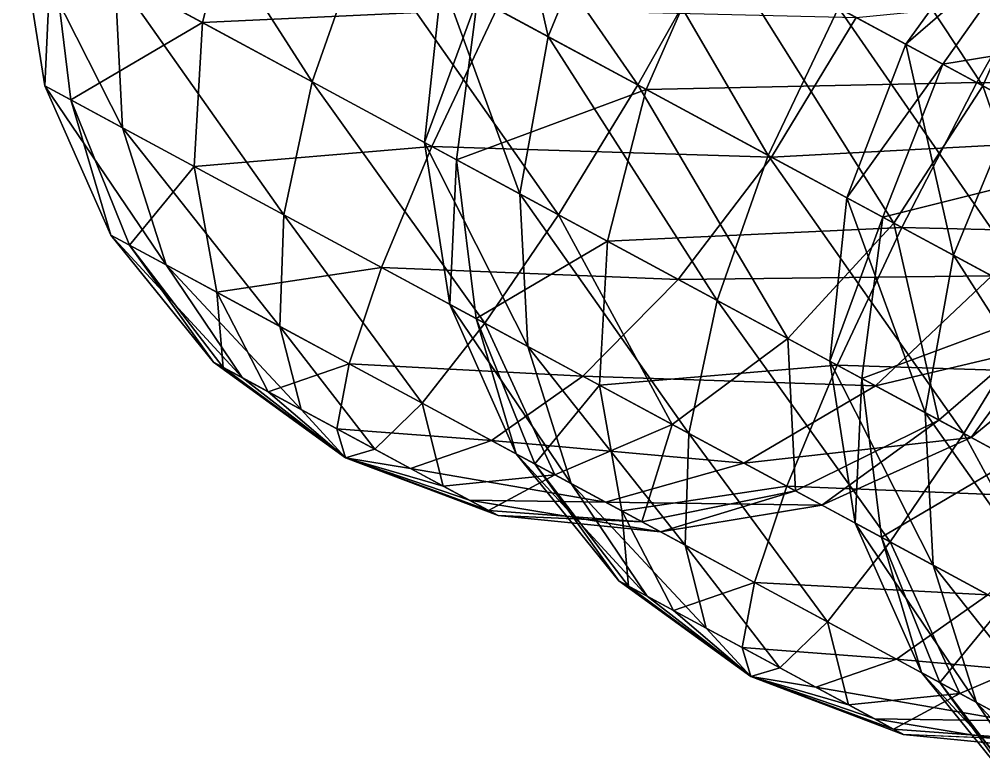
# Model space of a CAD drawing. Header units: metres. Extents: x -386 to 289, y -317 to 299.
# Drawn here: x -199.79 to -153.85, y -52.06 to -16.94 of the extents above; entities that cross this region are included whole.
import ezdxf

# ---------------------------------------------------------------- set-up
doc = ezdxf.new("R2010")
doc.units = ezdxf.units.M

msp = doc.modelspace()

# ---------------------------------------------------------------- linework, layer by layer
for points in [[(-180.07199, -5.98964, -277.2202), (-183.41586, -13.008128, -278.16513), (-170.32562, -20.071247, -276.2267), (-170.32552, -20.071148, -276.22662)], [(-180.07199, -5.98964, -277.2202), (-170.32562, -20.071247, -276.2267), (-166.51996, -13.30192, -275.2134), (-166.51985, -13.30182, -275.21332)], [(-162.9515, -6.4046187, -276.2267), (-166.51996, -13.30192, -275.2134), (-153.9005, -20.111015, -281.17493), (-153.90039, -20.110916, -281.17484)], [(-162.9515, -6.4046187, -276.2267), (-153.9005, -20.111015, -281.17493), (-150.76204, -12.981701, -281.9851), (-150.76193, -12.981601, -281.98502)], [(-193.8994, -7.3515215, -287.28098), (-195.24478, -14.84708, -289.10855), (-185.8455, -19.918655, -280.93552), (-185.8454, -19.918556, -280.93542)], [(-193.8994, -7.3515215, -287.28098), (-185.8455, -19.918655, -280.93552), (-183.41586, -13.008128, -278.16513), (-183.41576, -13.008028, -278.16504)], [(-176.8714, -7.716591, -469.2795), (-179.66669, -15.03108, -469.41425), (-174.59894, -17.765488, -455.5636), (-174.59883, -17.765388, -455.5635)], [(-176.8714, -7.716591, -469.2795), (-174.59894, -17.765488, -455.5636), (-171.62488, -10.547458, -454.94025), (-171.62477, -10.547358, -454.94016)], [(-189.2387, -9.866301, -327.9181), (-191.0661, -17.10177, -325.54282), (-198.25888, -13.220752, -314.86258), (-198.25877, -13.220652, -314.8625)], [(-177.04922, -16.443384, -333.67648), (-191.0661, -17.10177, -325.54282), (-189.2387, -9.866301, -327.9181), (-189.23859, -9.8662, -327.918)], [(-156.7413, -9.755466, -446.44775), (-160.77153, -16.403606, -445.50284), (-147.2195, -23.715887, -443.49603), (-147.21939, -23.715788, -443.49594)], [(-156.7413, -9.755466, -446.44775), (-147.2195, -23.715887, -443.49603), (-143.65105, -16.818586, -444.50934), (-143.65094, -16.818487, -444.50925)], [(-171.62488, -10.547458, -454.94025), (-174.59894, -17.765488, -455.5636), (-164.11542, -23.422096, -446.44775), (-164.11531, -23.421997, -446.44766)], [(-171.62488, -10.547458, -454.94025), (-164.11542, -23.422096, -446.44775), (-160.77153, -16.403606, -445.50284), (-160.77142, -16.403507, -445.50275)], [(-151.28616, -12.6988945, -652.5711), (-157.57094, -18.130558, -637.56213), (-152.99211, -11.7784195, -637.6969), (-152.992, -11.778319, -637.6968)], [(-152.99211, -11.7784195, -637.6969), (-157.57094, -18.130558, -637.56213), (-152.32442, -20.961426, -623.22284), (-152.32431, -20.961327, -623.2227)], [(-198.25888, -13.220752, -314.86258), (-198.57964, -20.10764, -302.15518), (-199.78839, -12.395477, -301.5267), (-199.78828, -12.395377, -301.5266)], [(-199.78839, -12.395477, -301.5267), (-198.57964, -20.10764, -302.15518), (-194.86978, -22.109365, -292.0158), (-194.86967, -22.109266, -292.01572)], [(-199.78839, -12.395477, -301.5267), (-194.86978, -22.109365, -292.0158), (-195.24478, -14.84708, -289.10855), (-195.24467, -14.84698, -289.10846)], [(-151.28616, -12.6988945, -652.5711), (-155.80482, -19.083502, -652.96106), (-157.57094, -18.130558, -637.56213), (-157.57083, -18.130459, -637.562)], [(-143.26366, -17.027607, -664.48334), (-155.80482, -19.083502, -652.96106), (-151.28616, -12.6988945, -652.5711), (-151.28606, -12.698794, -652.571)], [(-198.25888, -13.220752, -314.86258), (-197.3308, -20.781475, -313.04388), (-198.57964, -20.10764, -302.15518), (-198.57953, -20.10754, -302.1551)], [(-191.0661, -17.10177, -325.54282), (-197.3308, -20.781475, -313.04388), (-198.25888, -13.220752, -314.86258), (-198.25877, -13.220652, -314.8625)], [(-183.41586, -13.008128, -278.16513), (-185.8455, -19.918655, -280.93552), (-174.1091, -26.251274, -279.19757), (-174.109, -26.251175, -279.19748)], [(-183.41586, -13.008128, -278.16513), (-174.1091, -26.251274, -279.19757), (-170.32562, -20.071247, -276.2267), (-170.32552, -20.071148, -276.22662)], [(-166.79977, -13.1509495, -497.0109), (-169.93823, -20.280268, -496.2007), (-177.96075, -15.951555, -484.28848), (-177.96065, -15.951455, -484.2884)], [(-166.51996, -13.30192, -275.2134), (-170.32562, -20.071247, -276.2267), (-158.13615, -26.648327, -281.9851), (-158.13605, -26.648228, -281.98502)], [(-154.1803, -19.960047, -502.9724), (-169.93823, -20.280268, -496.2007), (-166.79977, -13.1509495, -497.0109), (-166.79967, -13.150849, -497.0108)], [(-150.37465, -13.190722, -501.9591), (-154.1803, -19.960047, -502.9724), (-166.79977, -13.1509495, -497.0109), (-166.79967, -13.150849, -497.0108)], [(-166.79977, -13.1509495, -497.0109), (-166.79977, -13.1509495, -497.0109), (-154.1803, -19.960047, -502.9724), (-154.18019, -19.959948, -502.97232)], [(-166.51996, -13.30192, -275.2134), (-158.13615, -26.648327, -281.9851), (-153.9005, -20.111015, -281.17493), (-153.90039, -20.110916, -281.17484)], [(-137.2844, -20.253841, -500.0207), (-154.1803, -19.960047, -502.9724), (-150.37465, -13.190722, -501.9591), (-150.37454, -13.190622, -501.959)], [(-150.76204, -12.981701, -281.9851), (-153.9005, -20.111015, -281.17493), (-145.59499, -24.59243, -293.5074), (-145.59488, -24.59233, -293.5073)], [(-195.24478, -14.84708, -289.10855), (-194.86978, -22.109365, -292.0158), (-187.19531, -26.250288, -285.34253), (-187.1952, -26.250189, -285.34244)], [(-195.24478, -14.84708, -289.10855), (-187.19531, -26.250288, -285.34253), (-185.8455, -19.918655, -280.93552), (-185.8454, -19.918556, -280.93542)], [(-177.96075, -15.951555, -484.28848), (-180.48793, -22.809444, -469.80933), (-179.66669, -15.03108, -469.41425), (-179.66658, -15.03098, -469.41415)], [(-179.66669, -15.03108, -469.41425), (-180.48793, -22.809444, -469.80933), (-175.9443, -25.261047, -457.39117), (-175.9442, -25.260948, -457.39108)], [(-179.66669, -15.03108, -469.41425), (-175.9443, -25.261047, -457.39117), (-174.59894, -17.765488, -455.5636), (-174.59883, -17.765388, -455.5635)], [(-146.10133, -15.496479, -322.62222), (-149.0754, -22.714508, -323.24557), (-159.92873, -16.858358, -332.68298), (-159.92862, -16.85826, -332.6829)], [(-177.96075, -15.951555, -484.28848), (-178.95844, -23.63472, -483.1452), (-180.48793, -22.809444, -469.80933), (-180.48782, -22.809345, -469.80923)], [(-169.93823, -20.280268, -496.2007), (-178.95844, -23.63472, -483.1452), (-177.96075, -15.951555, -484.28848), (-177.96065, -15.951455, -484.2884)], [(-177.04922, -16.443384, -333.67648), (-180.13733, -22.998621, -330.70563), (-191.0661, -17.10177, -325.54282), (-191.066, -17.101671, -325.54272)], [(-163.95897, -23.506502, -331.73807), (-180.13733, -22.998621, -330.70563), (-177.04922, -16.443384, -333.67648), (-177.04912, -16.443285, -333.6764)], [(-159.92873, -16.858358, -332.68298), (-163.95897, -23.506502, -331.73807), (-177.04922, -16.443384, -333.67648), (-177.04912, -16.443285, -333.6764)], [(-160.77153, -16.403606, -445.50284), (-164.11542, -23.422096, -446.44775), (-151.02516, -30.485214, -444.50934), (-151.02505, -30.485115, -444.50925)], [(-160.77153, -16.403606, -445.50284), (-151.02516, -30.485214, -444.50934), (-147.2195, -23.715887, -443.49603), (-147.21939, -23.715788, -443.49594)], [(-149.0754, -22.714508, -323.24557), (-163.95897, -23.506502, -331.73807), (-159.92873, -16.858358, -332.68298), (-159.92862, -16.85826, -332.6829)], [(-191.0661, -17.10177, -325.54282), (-191.45792, -23.950314, -321.76425), (-197.3308, -20.781475, -313.04388), (-197.33069, -20.781376, -313.0438)], [(-180.13733, -22.998621, -330.70563), (-191.45792, -23.950314, -321.76425), (-191.0661, -17.10177, -325.54282), (-191.066, -17.101671, -325.54272)], [(-191.0661, -17.10177, -325.54282), (-191.0661, -17.10177, -325.54282), (-180.13733, -22.998621, -330.70563), (-180.13722, -22.998522, -330.70554)], [(-143.26366, -17.027607, -664.48334), (-147.4993, -23.564917, -665.2935), (-155.80482, -19.083502, -652.96106), (-155.80472, -19.083403, -652.96094)], [(-174.59894, -17.765488, -455.5636), (-175.9443, -25.261047, -457.39117), (-166.54504, -30.332623, -449.21814), (-166.54494, -30.332523, -449.21805)], [(-174.59894, -17.765488, -455.5636), (-166.54504, -30.332623, -449.21814), (-164.11542, -23.422096, -446.44775), (-164.11531, -23.421997, -446.44766)], [(-155.80482, -19.083502, -652.96106), (-160.36623, -25.445047, -637.6969), (-157.57094, -18.130558, -637.56213), (-157.57083, -18.130459, -637.562)], [(-157.57094, -18.130558, -637.56213), (-160.36623, -25.445047, -637.6969), (-155.29848, -28.179455, -623.8462), (-155.29837, -28.179356, -623.84607)], [(-157.57094, -18.130558, -637.56213), (-155.29848, -28.179455, -623.8462), (-152.32442, -20.961426, -623.22284), (-152.32431, -20.961327, -623.2227)], [(-155.80482, -19.083502, -652.96106), (-158.66028, -26.365522, -652.5711), (-160.36623, -25.445047, -637.6969), (-160.36612, -25.444948, -637.6968)], [(-147.4993, -23.564917, -665.2935), (-158.66028, -26.365522, -652.5711), (-155.80482, -19.083502, -652.96106), (-155.80472, -19.083403, -652.96094)], [(-197.3308, -20.781475, -313.04388), (-195.42325, -27.228025, -302.97424), (-198.57964, -20.10764, -302.15518), (-198.57953, -20.10754, -302.1551)], [(-198.57964, -20.10764, -302.15518), (-195.42325, -27.228025, -302.97424), (-192.79999, -28.64346, -295.8046), (-192.79988, -28.64336, -295.8045)], [(-198.57964, -20.10764, -302.15518), (-192.79999, -28.64346, -295.8046), (-194.86978, -22.109365, -292.0158), (-194.86967, -22.109266, -292.01572)], [(-185.8455, -19.918655, -280.93552), (-187.19531, -26.250288, -285.34253), (-177.61258, -31.42085, -283.92352), (-177.61247, -31.420752, -283.92343)], [(-185.8455, -19.918655, -280.93552), (-177.61258, -31.42085, -283.92352), (-174.1091, -26.251274, -279.19757), (-174.109, -26.251175, -279.19748)], [(-170.32562, -20.071247, -276.2267), (-174.1091, -26.251274, -279.19757), (-163.18033, -32.148125, -284.3604), (-163.18022, -32.148026, -284.36032)], [(-170.32562, -20.071247, -276.2267), (-163.18033, -32.148125, -284.3604), (-158.13615, -26.648327, -281.9851), (-158.13605, -26.648228, -281.98502)], [(-154.1803, -19.960047, -502.9724), (-157.74876, -26.857351, -501.9591), (-169.93823, -20.280268, -496.2007), (-169.93813, -20.280169, -496.20062)], [(-153.9005, -20.111015, -281.17493), (-158.13615, -26.648327, -281.9851), (-150.11365, -30.97704, -293.89734), (-150.11354, -30.97694, -293.89725)], [(-140.62827, -27.272326, -500.9656), (-157.74876, -26.857351, -501.9591), (-154.1803, -19.960047, -502.9724), (-154.18019, -19.959948, -502.97232)], [(-137.2844, -20.253841, -500.0207), (-140.62827, -27.272326, -500.9656), (-154.1803, -19.960047, -502.9724), (-154.18019, -19.959948, -502.97232)], [(-153.9005, -20.111015, -281.17493), (-150.11365, -30.97704, -293.89734), (-145.59499, -24.59243, -293.5074), (-145.59488, -24.59233, -293.5073)], [(-169.93823, -20.280268, -496.2007), (-171.76564, -27.515738, -493.82544), (-178.95844, -23.63472, -483.1452), (-178.95833, -23.63462, -483.1451)], [(-157.74876, -26.857351, -501.9591), (-171.76564, -27.515738, -493.82544), (-169.93823, -20.280268, -496.2007), (-169.93813, -20.280169, -496.20062)], [(-169.93823, -20.280268, -496.2007), (-169.93823, -20.280268, -496.2007), (-157.74876, -26.857351, -501.9591), (-157.74866, -26.857252, -501.959)], [(-191.45792, -23.950314, -321.76425), (-194.54019, -27.704498, -310.6737), (-197.3308, -20.781475, -313.04388), (-197.33069, -20.781376, -313.0438)], [(-197.3308, -20.781475, -313.04388), (-194.54019, -27.704498, -310.6737), (-195.42325, -27.228025, -302.97424), (-195.42314, -27.227926, -302.97415)], [(-152.32442, -20.961426, -623.22284), (-155.29848, -28.179455, -623.8462), (-144.81494, -33.836063, -614.7304), (-144.81483, -33.835964, -614.7303)], [(-194.86978, -22.109365, -292.0158), (-192.79999, -28.64346, -295.8046), (-187.37332, -31.571535, -291.0859), (-187.37321, -31.571436, -291.08582)], [(-194.86978, -22.109365, -292.0158), (-187.37332, -31.571535, -291.0859), (-187.19531, -26.250288, -285.34253), (-187.1952, -26.250189, -285.34244)], [(-178.95844, -23.63472, -483.1452), (-179.27917, -30.521606, -470.4378), (-180.48793, -22.809444, -469.80933), (-180.48782, -22.809345, -469.80923)], [(-180.48793, -22.809444, -469.80933), (-179.27917, -30.521606, -470.4378), (-175.56932, -32.52333, -460.29843), (-175.56921, -32.52323, -460.29834)], [(-180.48793, -22.809444, -469.80933), (-175.56932, -32.52333, -460.29843), (-175.9443, -25.261047, -457.39117), (-175.9442, -25.260948, -457.39108)], [(-149.0754, -22.714508, -323.24557), (-153.47545, -29.163107, -322.62222), (-163.95897, -23.506502, -331.73807), (-163.95886, -23.506403, -331.73798)], [(-180.13733, -22.998621, -330.70563), (-182.5346, -28.76507, -325.97968), (-191.45792, -23.950314, -321.76425), (-191.45781, -23.950214, -321.76416)], [(-168.40092, -29.331242, -328.96768), (-182.5346, -28.76507, -325.97968), (-180.13733, -22.998621, -330.70563), (-180.13722, -22.998522, -330.70554)], [(-163.95897, -23.506502, -331.73807), (-168.40092, -29.331242, -328.96768), (-180.13733, -22.998621, -330.70563), (-180.13722, -22.998522, -330.70554)], [(-164.11542, -23.422096, -446.44775), (-166.54504, -30.332623, -449.21814), (-154.80864, -36.66524, -447.4802), (-154.80853, -36.665142, -447.4801)], [(-164.11542, -23.422096, -446.44775), (-154.80864, -36.66524, -447.4802), (-151.02516, -30.485214, -444.50934), (-151.02505, -30.485115, -444.50925)], [(-178.95844, -23.63472, -483.1452), (-178.03033, -31.195442, -481.3265), (-179.27917, -30.521606, -470.4378), (-179.27907, -30.521507, -470.4377)], [(-171.76564, -27.515738, -493.82544), (-178.03033, -31.195442, -481.3265), (-178.95844, -23.63472, -483.1452), (-178.95833, -23.63462, -483.1451)], [(-153.47545, -29.163107, -322.62222), (-168.40092, -29.331242, -328.96768), (-163.95897, -23.506502, -331.73807), (-163.95886, -23.506403, -331.73798)], [(-147.4993, -23.564917, -665.2935), (-150.63777, -30.694235, -664.48334), (-158.66028, -26.365522, -652.5711), (-158.66017, -26.365423, -652.571)], [(-191.45792, -23.950314, -321.76425), (-190.38744, -29.945206, -316.83994), (-194.54019, -27.704498, -310.6737), (-194.54008, -27.7044, -310.6736)], [(-182.5346, -28.76507, -325.97968), (-190.38744, -29.945206, -316.83994), (-191.45792, -23.950314, -321.76425), (-191.45781, -23.950214, -321.76416)], [(-191.45792, -23.950314, -321.76425), (-191.45792, -23.950314, -321.76425), (-182.5346, -28.76507, -325.97968), (-182.5345, -28.76497, -325.97958)], [(-175.9443, -25.261047, -457.39117), (-175.56932, -32.52333, -460.29843), (-167.89485, -36.664253, -453.62518), (-167.89474, -36.664154, -453.6251)], [(-175.9443, -25.261047, -457.39117), (-167.89485, -36.664253, -453.62518), (-166.54504, -30.332623, -449.21814), (-166.54494, -30.332523, -449.21805)], [(-158.66028, -26.365522, -652.5711), (-161.18747, -33.22341, -638.092), (-160.36623, -25.445047, -637.6969), (-160.36612, -25.444948, -637.6968)], [(-160.36623, -25.445047, -637.6969), (-161.18747, -33.22341, -638.092), (-156.64386, -35.675014, -625.67377), (-156.64375, -35.674915, -625.67365)], [(-160.36623, -25.445047, -637.6969), (-156.64386, -35.675014, -625.67377), (-155.29848, -28.179455, -623.8462), (-155.29837, -28.179356, -623.84607)], [(-187.19531, -26.250288, -285.34253), (-187.37332, -31.571535, -291.0859), (-180.5973, -35.227676, -290.0825), (-180.5972, -35.227577, -290.0824)], [(-187.19531, -26.250288, -285.34253), (-180.5973, -35.227676, -290.0825), (-177.61258, -31.42085, -283.92352), (-177.61247, -31.420752, -283.92343)], [(-174.1091, -26.251274, -279.19757), (-177.61258, -31.42085, -283.92352), (-168.68927, -36.235607, -288.13895), (-168.68916, -36.235508, -288.13885)], [(-174.1091, -26.251274, -279.19757), (-168.68927, -36.235607, -288.13895), (-163.18033, -32.148125, -284.3604), (-163.18022, -32.148026, -284.36032)], [(-158.66028, -26.365522, -652.5711), (-159.65796, -34.048687, -651.42786), (-161.18747, -33.22341, -638.092), (-161.18736, -33.223312, -638.09186)], [(-150.63777, -30.694235, -664.48334), (-159.65796, -34.048687, -651.42786), (-158.66028, -26.365522, -652.5711), (-158.66017, -26.365423, -652.571)], [(-157.74876, -26.857351, -501.9591), (-160.83687, -33.41259, -498.98825), (-171.76564, -27.515738, -493.82544), (-171.76553, -27.515638, -493.82535)], [(-158.13615, -26.648327, -281.9851), (-163.18033, -32.148125, -284.3604), (-155.98753, -36.029144, -295.04062), (-155.98743, -36.029045, -295.04053)], [(-144.65851, -33.92047, -500.0207), (-160.83687, -33.41259, -498.98825), (-157.74876, -26.857351, -501.9591), (-157.74866, -26.857252, -501.959)], [(-158.13615, -26.648327, -281.9851), (-155.98753, -36.029144, -295.04062), (-150.11365, -30.97704, -293.89734), (-150.11354, -30.97694, -293.89725)], [(-140.62827, -27.272326, -500.9656), (-144.65851, -33.92047, -500.0207), (-157.74876, -26.857351, -501.9591), (-157.74866, -26.857252, -501.959)], [(-194.54019, -27.704498, -310.6737), (-190.53433, -33.271393, -303.92804), (-195.42325, -27.228025, -302.97424), (-195.42314, -27.227926, -302.97415)], [(-195.42325, -27.228025, -302.97424), (-190.53433, -33.271393, -303.92804), (-189.17644, -34.004074, -300.21677), (-189.17633, -34.003975, -300.21667)], [(-195.42325, -27.228025, -302.97424), (-189.17644, -34.004074, -300.21677), (-192.79999, -28.64346, -295.8046), (-192.79988, -28.64336, -295.8045)], [(-171.76564, -27.515738, -493.82544), (-172.15746, -34.36428, -490.04688), (-178.03033, -31.195442, -481.3265), (-178.03023, -31.195343, -481.32642)], [(-160.83687, -33.41259, -498.98825), (-172.15746, -34.36428, -490.04688), (-171.76564, -27.515738, -493.82544), (-171.76553, -27.515638, -493.82535)], [(-171.76564, -27.515738, -493.82544), (-171.76564, -27.515738, -493.82544), (-160.83687, -33.41259, -498.98825), (-160.83676, -33.41249, -498.98816)], [(-190.38744, -29.945206, -316.83994), (-190.07722, -33.518032, -307.91357), (-194.54019, -27.704498, -310.6737), (-194.54008, -27.7044, -310.6736)], [(-194.54019, -27.704498, -310.6737), (-190.07722, -33.518032, -307.91357), (-190.53433, -33.271393, -303.92804), (-190.53423, -33.271294, -303.92795)], [(-155.29848, -28.179455, -623.8462), (-156.64386, -35.675014, -625.67377), (-147.24458, -40.74659, -617.50073), (-147.24448, -40.74649, -617.5006)], [(-155.29848, -28.179455, -623.8462), (-147.24458, -40.74659, -617.50073), (-144.81494, -33.836063, -614.7304), (-144.81483, -33.835964, -614.7303)], [(-192.79999, -28.64346, -295.8046), (-189.17644, -34.004074, -300.21677), (-186.36739, -35.51976, -297.7742), (-186.36728, -35.51966, -297.7741)], [(-192.79999, -28.64346, -295.8046), (-186.36739, -35.51976, -297.7742), (-187.37332, -31.571535, -291.0859), (-187.37321, -31.571436, -291.08582)], [(-182.5346, -28.76507, -325.97968), (-184.0777, -33.349754, -319.8207), (-190.38744, -29.945206, -316.83994), (-190.38733, -29.945107, -316.83984)], [(-172.95187, -33.935635, -324.56064), (-184.0777, -33.349754, -319.8207), (-182.5346, -28.76507, -325.97968), (-182.5345, -28.76497, -325.97958)], [(-168.40092, -29.331242, -328.96768), (-172.95187, -33.935635, -324.56064), (-182.5346, -28.76507, -325.97968), (-182.5345, -28.76497, -325.97958)], [(-159.00165, -34.402817, -320.79465), (-172.95187, -33.935635, -324.56064), (-168.40092, -29.331242, -328.96768), (-168.40082, -29.331142, -328.9676)], [(-153.47545, -29.163107, -322.62222), (-159.00165, -34.402817, -320.79465), (-168.40092, -29.331242, -328.96768), (-168.40082, -29.331142, -328.9676)], [(-148.4077, -31.897514, -308.77158), (-159.00165, -34.402817, -320.79465), (-153.47545, -29.163107, -322.62222), (-153.47534, -29.163008, -322.62213)], [(-184.0777, -33.349754, -319.8207), (-187.9276, -34.67791, -311.10547), (-190.38744, -29.945206, -316.83994), (-190.38733, -29.945107, -316.83984)], [(-190.38744, -29.945206, -316.83994), (-187.9276, -34.67791, -311.10547), (-190.07722, -33.518032, -307.91357), (-190.07712, -33.517933, -307.91348)], [(-190.38744, -29.945206, -316.83994), (-190.38744, -29.945206, -316.83994), (-184.0777, -33.349754, -319.8207), (-184.07759, -33.349655, -319.82062)], [(-178.03033, -31.195442, -481.3265), (-176.12279, -37.64199, -471.25687), (-179.27917, -30.521606, -470.4378), (-179.27907, -30.521507, -470.4377)], [(-179.27917, -30.521606, -470.4378), (-176.12279, -37.64199, -471.25687), (-173.49953, -39.057426, -464.08722), (-173.49942, -39.057327, -464.08713)], [(-179.27917, -30.521606, -470.4378), (-173.49953, -39.057426, -464.08722), (-175.56932, -32.52333, -460.29843), (-175.56921, -32.52323, -460.29834)], [(-166.54504, -30.332623, -449.21814), (-167.89485, -36.664253, -453.62518), (-158.31212, -41.834816, -452.20615), (-158.31201, -41.834717, -452.20605)], [(-166.54504, -30.332623, -449.21814), (-158.31212, -41.834816, -452.20615), (-154.80864, -36.66524, -447.4802), (-154.80853, -36.665142, -447.4801)], [(-150.63777, -30.694235, -664.48334), (-152.46518, -37.929707, -662.10803), (-159.65796, -34.048687, -651.42786), (-159.65785, -34.048588, -651.42773)], [(-151.02516, -30.485214, -444.50934), (-154.80864, -36.66524, -447.4802), (-143.87987, -42.56209, -452.643), (-143.87976, -42.561993, -452.6429)], [(-172.15746, -34.36428, -490.04688), (-175.23973, -38.118465, -478.95633), (-178.03033, -31.195442, -481.3265), (-178.03023, -31.195343, -481.32642)], [(-178.03033, -31.195442, -481.3265), (-175.23973, -38.118465, -478.95633), (-176.12279, -37.64199, -471.25687), (-176.12268, -37.64189, -471.25677)], [(-150.11365, -30.97704, -293.89734), (-155.98753, -36.029144, -295.04062), (-154.45804, -36.854416, -308.3765), (-154.45793, -36.854317, -308.3764)], [(-150.11365, -30.97704, -293.89734), (-154.45804, -36.854416, -308.3765), (-148.4077, -31.897514, -308.77158), (-148.4076, -31.897415, -308.77148)], [(-187.37332, -31.571535, -291.0859), (-186.36739, -35.51976, -297.7742), (-182.85986, -37.412315, -297.2548), (-182.85976, -37.412216, -297.2547)], [(-187.37332, -31.571535, -291.0859), (-182.85986, -37.412315, -297.2548), (-180.5973, -35.227676, -290.0825), (-180.5972, -35.227577, -290.0824)], [(-177.61258, -31.42085, -283.92352), (-180.5973, -35.227676, -290.0825), (-174.28757, -38.63222, -293.06326), (-174.28746, -38.632122, -293.06317)], [(-177.61258, -31.42085, -283.92352), (-174.28757, -38.63222, -293.06326), (-168.68927, -36.235607, -288.13895), (-168.68916, -36.235508, -288.13885)], [(-163.18033, -32.148125, -284.3604), (-168.68927, -36.235607, -288.13895), (-162.81639, -39.404446, -296.8593), (-162.81628, -39.404346, -296.85922)], [(-163.18033, -32.148125, -284.3604), (-162.81639, -39.404446, -296.8593), (-155.98753, -36.029144, -295.04062), (-155.98743, -36.029045, -295.04053)], [(-148.4077, -31.897514, -308.77158), (-154.45804, -36.854416, -308.3765), (-159.00165, -34.402817, -320.79465), (-159.00154, -34.402718, -320.79456)], [(-175.56932, -32.52333, -460.29843), (-173.49953, -39.057426, -464.08722), (-168.07285, -41.985504, -459.36853), (-168.07274, -41.985405, -459.36844)], [(-175.56932, -32.52333, -460.29843), (-168.07285, -41.985504, -459.36853), (-167.89485, -36.664253, -453.62518), (-167.89474, -36.664154, -453.6251)], [(-190.07722, -33.518032, -307.91357), (-184.24606, -37.825897, -304.9516), (-190.53433, -33.271393, -303.92804), (-190.53423, -33.271294, -303.92795)], [(-190.53433, -33.271393, -303.92804), (-184.24606, -37.825897, -304.9516), (-189.17644, -34.004074, -300.21677), (-189.17633, -34.003975, -300.21667)], [(-187.9276, -34.67791, -311.10547), (-184.24606, -37.825897, -304.9516), (-190.07722, -33.518032, -307.91357), (-190.07712, -33.517933, -307.91348)], [(-184.0777, -33.349754, -319.8207), (-184.66144, -36.44023, -312.6484), (-187.9276, -34.67791, -311.10547), (-187.92749, -34.67781, -311.10538)], [(-177.30168, -37.005894, -318.8173), (-184.66144, -36.44023, -312.6484), (-184.0777, -33.349754, -319.8207), (-184.07759, -33.349655, -319.82062)], [(-172.95187, -33.935635, -324.56064), (-177.30168, -37.005894, -318.8173), (-184.0777, -33.349754, -319.8207), (-184.07759, -33.349655, -319.82062)], [(-160.83687, -33.41259, -498.98825), (-163.23415, -39.17904, -494.2623), (-172.15746, -34.36428, -490.04688), (-172.15735, -34.36418, -490.04678)], [(-149.10046, -39.74521, -497.2503), (-163.23415, -39.17904, -494.2623), (-160.83687, -33.41259, -498.98825), (-160.83676, -33.41249, -498.98816)], [(-159.65796, -34.048687, -651.42786), (-159.97871, -40.935574, -638.72046), (-161.18747, -33.22341, -638.092), (-161.18736, -33.223312, -638.09186)], [(-161.18747, -33.22341, -638.092), (-159.97871, -40.935574, -638.72046), (-156.26886, -42.9373, -628.58105), (-156.26875, -42.937202, -628.58093)], [(-161.18747, -33.22341, -638.092), (-156.26886, -42.9373, -628.58105), (-156.64386, -35.675014, -625.67377), (-156.64375, -35.674915, -625.67365)], [(-144.65851, -33.92047, -500.0207), (-149.10046, -39.74521, -497.2503), (-160.83687, -33.41259, -498.98825), (-160.83676, -33.41249, -498.98816)], [(-165.2774, -38.076553, -317.8874), (-177.30168, -37.005894, -318.8173), (-172.95187, -33.935635, -324.56064), (-172.95177, -33.935535, -324.56055)], [(-159.00165, -34.402817, -320.79465), (-165.2774, -38.076553, -317.8874), (-172.95187, -33.935635, -324.56064), (-172.95177, -33.935535, -324.56055)], [(-189.17644, -34.004074, -300.21677), (-184.24606, -37.825897, -304.9516), (-186.36739, -35.51976, -297.7742), (-186.36728, -35.51966, -297.7741)], [(-172.15746, -34.36428, -490.04688), (-171.08698, -40.359173, -485.12256), (-175.23973, -38.118465, -478.95633), (-175.23962, -38.118366, -478.95624)], [(-163.23415, -39.17904, -494.2623), (-171.08698, -40.359173, -485.12256), (-172.15746, -34.36428, -490.04688), (-172.15735, -34.36418, -490.04678)], [(-172.15746, -34.36428, -490.04688), (-172.15746, -34.36428, -490.04688), (-163.23415, -39.17904, -494.2623), (-163.23404, -39.17894, -494.2622)], [(-154.45804, -36.854416, -308.3765), (-165.2774, -38.076553, -317.8874), (-159.00165, -34.402817, -320.79465), (-159.00154, -34.402718, -320.79456)], [(-159.65796, -34.048687, -651.42786), (-158.72987, -41.60941, -649.60913), (-159.97871, -40.935574, -638.72046), (-159.9786, -40.935474, -638.72034)], [(-152.46518, -37.929707, -662.10803), (-158.72987, -41.60941, -649.60913), (-159.65796, -34.048687, -651.42786), (-159.65785, -34.048588, -651.42773)], [(-184.66144, -36.44023, -312.6484), (-184.24606, -37.825897, -304.9516), (-187.9276, -34.67791, -311.10547), (-187.92749, -34.67781, -311.10538)], [(-180.5973, -35.227676, -290.0825), (-182.85986, -37.412315, -297.2548), (-179.5937, -39.174637, -298.79773), (-179.5936, -39.174538, -298.79764)], [(-180.5973, -35.227676, -290.0825), (-179.5937, -39.174637, -298.79773), (-174.28757, -38.63222, -293.06326), (-174.28746, -38.632122, -293.06317)], [(-186.36739, -35.51976, -297.7742), (-184.24606, -37.825897, -304.9516), (-182.85986, -37.412315, -297.2548), (-182.85976, -37.412216, -297.2547)], [(-156.64386, -35.675014, -625.67377), (-156.26886, -42.9373, -628.58105), (-148.59439, -47.078224, -621.9078), (-148.59428, -47.078125, -621.90765)], [(-156.64386, -35.675014, -625.67377), (-148.59439, -47.078224, -621.9078), (-147.24458, -40.74659, -617.50073), (-147.24448, -40.74649, -617.5006)], [(-168.68927, -36.235607, -288.13895), (-174.28757, -38.63222, -293.06326), (-170.13481, -40.87293, -299.2295), (-170.1347, -40.87283, -299.2294)], [(-168.68927, -36.235607, -288.13895), (-170.13481, -40.87293, -299.2295), (-162.81639, -39.404446, -296.8593), (-162.81628, -39.404346, -296.85922)], [(-155.98753, -36.029144, -295.04062), (-162.81639, -39.404446, -296.8593), (-161.56755, -40.07828, -307.74802), (-161.56744, -40.078182, -307.74792)], [(-155.98753, -36.029144, -295.04062), (-161.56755, -40.07828, -307.74802), (-154.45804, -36.854416, -308.3765), (-154.45793, -36.854317, -308.3764)], [(-181.15392, -38.33279, -312.129), (-184.24606, -37.825897, -304.9516), (-184.66144, -36.44023, -312.6484), (-184.66133, -36.440132, -312.64832)], [(-177.30168, -37.005894, -318.8173), (-181.15392, -38.33279, -312.129), (-184.66144, -36.44023, -312.6484), (-184.66133, -36.440132, -312.64832)], [(-167.89485, -36.664253, -453.62518), (-168.07285, -41.985504, -459.36853), (-161.29684, -45.64164, -458.3651), (-161.29674, -45.64154, -458.36502)], [(-167.89485, -36.664253, -453.62518), (-161.29684, -45.64164, -458.3651), (-158.31212, -41.834816, -452.20615), (-158.31201, -41.834717, -452.20605)], [(-154.80864, -36.66524, -447.4802), (-158.31212, -41.834816, -452.20615), (-149.38881, -46.649574, -456.42157), (-149.3887, -46.649475, -456.42148)], [(-154.80864, -36.66524, -447.4802), (-149.38881, -46.649574, -456.42157), (-143.87987, -42.56209, -452.643), (-143.87976, -42.561993, -452.6429)], [(-171.87502, -39.933968, -314.0986), (-181.15392, -38.33279, -312.129), (-177.30168, -37.005894, -318.8173), (-177.30157, -37.005795, -318.8172)], [(-165.2774, -38.076553, -317.8874), (-171.87502, -39.933968, -314.0986), (-177.30168, -37.005894, -318.8173), (-177.30157, -37.005795, -318.8172)], [(-154.45804, -36.854416, -308.3765), (-161.56755, -40.07828, -307.74802), (-165.2774, -38.076553, -317.8874), (-165.2773, -38.076454, -317.8873)], [(-182.85986, -37.412315, -297.2548), (-184.24606, -37.825897, -304.9516), (-179.5937, -39.174637, -298.79773), (-179.5936, -39.174538, -298.79764)], [(-175.23973, -38.118465, -478.95633), (-171.23387, -43.68536, -472.21066), (-176.12279, -37.64199, -471.25687), (-176.12268, -37.64189, -471.25677)], [(-176.12279, -37.64199, -471.25687), (-171.23387, -43.68536, -472.21066), (-169.87598, -44.41804, -468.4994), (-169.87587, -44.417942, -468.4993)], [(-176.12279, -37.64199, -471.25687), (-169.87598, -44.41804, -468.4994), (-173.49953, -39.057426, -464.08722), (-173.49942, -39.057327, -464.08713)], [(-179.5937, -39.174637, -298.79773), (-184.24606, -37.825897, -304.9516), (-177.44408, -40.334515, -301.98962), (-177.44397, -40.334415, -301.98953)], [(-177.44408, -40.334515, -301.98962), (-184.24606, -37.825897, -304.9516), (-176.98697, -40.581154, -305.97516), (-176.98686, -40.581055, -305.97507)], [(-176.98697, -40.581154, -305.97516), (-184.24606, -37.825897, -304.9516), (-178.34486, -39.848473, -309.68643), (-178.34476, -39.848373, -309.68634)], [(-178.34486, -39.848473, -309.68643), (-184.24606, -37.825897, -304.9516), (-181.15392, -38.33279, -312.129), (-181.15381, -38.33269, -312.1289)], [(-171.08698, -40.359173, -485.12256), (-170.77676, -43.932, -476.1962), (-175.23973, -38.118465, -478.95633), (-175.23962, -38.118366, -478.95624)], [(-175.23973, -38.118465, -478.95633), (-170.77676, -43.932, -476.1962), (-171.23387, -43.68536, -472.21066), (-171.23376, -43.68526, -472.21057)], [(-161.56755, -40.07828, -307.74802), (-171.87502, -39.933968, -314.0986), (-165.2774, -38.076553, -317.8874), (-165.2773, -38.076454, -317.8873)], [(-152.46518, -37.929707, -662.10803), (-152.857, -44.778248, -658.32947), (-158.72987, -41.60941, -649.60913), (-158.72977, -41.60931, -649.609)], [(-171.87502, -39.933968, -314.0986), (-178.34486, -39.848473, -309.68643), (-181.15392, -38.33279, -312.129), (-181.15381, -38.33269, -312.1289)], [(-174.28757, -38.63222, -293.06326), (-179.5937, -39.174637, -298.79773), (-177.44408, -40.334515, -301.98962), (-177.44397, -40.334415, -301.98953)], [(-174.28757, -38.63222, -293.06326), (-177.44408, -40.334515, -301.98962), (-170.13481, -40.87293, -299.2295), (-170.1347, -40.87283, -299.2294)], [(-173.49953, -39.057426, -464.08722), (-169.87598, -44.41804, -468.4994), (-167.06693, -45.933723, -466.05682), (-167.06682, -45.933624, -466.05673)], [(-173.49953, -39.057426, -464.08722), (-167.06693, -45.933723, -466.05682), (-168.07285, -41.985504, -459.36853), (-168.07274, -41.985405, -459.36844)], [(-163.23415, -39.17904, -494.2623), (-164.77724, -43.76372, -488.10333), (-171.08698, -40.359173, -485.12256), (-171.08687, -40.359074, -485.12247)], [(-162.81639, -39.404446, -296.8593), (-170.13481, -40.87293, -299.2295), (-169.25175, -41.3494, -306.92896), (-169.25165, -41.3493, -306.92886)], [(-162.81639, -39.404446, -296.8593), (-169.25175, -41.3494, -306.92896), (-161.56755, -40.07828, -307.74802), (-161.56744, -40.078182, -307.74792)], [(-153.65141, -44.3496, -492.84326), (-164.77724, -43.76372, -488.10333), (-163.23415, -39.17904, -494.2623), (-163.23404, -39.17894, -494.2622)], [(-149.10046, -39.74521, -497.2503), (-153.65141, -44.3496, -492.84326), (-163.23415, -39.17904, -494.2623), (-163.23404, -39.17894, -494.2622)], [(-169.25175, -41.3494, -306.92896), (-176.98697, -40.581154, -305.97516), (-178.34486, -39.848473, -309.68643), (-178.34476, -39.848373, -309.68634)], [(-169.25175, -41.3494, -306.92896), (-178.34486, -39.848473, -309.68643), (-171.87502, -39.933968, -314.0986), (-171.87491, -39.93387, -314.0985)], [(-161.56755, -40.07828, -307.74802), (-169.25175, -41.3494, -306.92896), (-171.87502, -39.933968, -314.0986), (-171.87491, -39.93387, -314.0985)], [(-170.13481, -40.87293, -299.2295), (-177.44408, -40.334515, -301.98962), (-176.98697, -40.581154, -305.97516), (-176.98686, -40.581055, -305.97507)], [(-164.77724, -43.76372, -488.10333), (-168.62714, -45.091873, -479.3881), (-171.08698, -40.359173, -485.12256), (-171.08687, -40.359074, -485.12247)], [(-171.08698, -40.359173, -485.12256), (-168.62714, -45.091873, -479.3881), (-170.77676, -43.932, -476.1962), (-170.77666, -43.9319, -476.1961)], [(-171.08698, -40.359173, -485.12256), (-171.08698, -40.359173, -485.12256), (-164.77724, -43.76372, -488.10333), (-164.77713, -43.763622, -488.10324)], [(-170.13481, -40.87293, -299.2295), (-176.98697, -40.581154, -305.97516), (-169.25175, -41.3494, -306.92896), (-169.25165, -41.3493, -306.92886)], [(-158.72987, -41.60941, -649.60913), (-156.82233, -48.05596, -639.5395), (-159.97871, -40.935574, -638.72046), (-159.9786, -40.935474, -638.72034)], [(-159.97871, -40.935574, -638.72046), (-156.82233, -48.05596, -639.5395), (-154.19907, -49.471394, -632.3699), (-154.19896, -49.471294, -632.36975)], [(-159.97871, -40.935574, -638.72046), (-154.19907, -49.471394, -632.3699), (-156.26886, -42.9373, -628.58105), (-156.26875, -42.937202, -628.58093)], [(-152.857, -44.778248, -658.32947), (-155.93927, -48.532433, -647.23895), (-158.72987, -41.60941, -649.60913), (-158.72977, -41.60931, -649.609)], [(-158.72987, -41.60941, -649.60913), (-155.93927, -48.532433, -647.23895), (-156.82233, -48.05596, -639.5395), (-156.82222, -48.055862, -639.53937)], [(-168.07285, -41.985504, -459.36853), (-167.06693, -45.933723, -466.05682), (-163.5594, -47.826283, -465.5374), (-163.5593, -47.826183, -465.53732)], [(-168.07285, -41.985504, -459.36853), (-163.5594, -47.826283, -465.5374), (-161.29684, -45.64164, -458.3651), (-161.29674, -45.64154, -458.36502)], [(-158.31212, -41.834816, -452.20615), (-161.29684, -45.64164, -458.3651), (-154.9871, -49.04619, -461.3459), (-154.987, -49.04609, -461.3458)], [(-158.31212, -41.834816, -452.20615), (-154.9871, -49.04619, -461.3459), (-149.38881, -46.649574, -456.42157), (-149.3887, -46.649475, -456.42148)], [(-156.26886, -42.9373, -628.58105), (-154.19907, -49.471394, -632.3699), (-148.7724, -52.399467, -627.6511), (-148.7723, -52.39937, -627.651)], [(-156.26886, -42.9373, -628.58105), (-148.7724, -52.399467, -627.6511), (-148.59439, -47.078224, -621.9078), (-148.59428, -47.078125, -621.90765)], [(-170.77676, -43.932, -476.1962), (-164.9456, -48.239864, -473.23422), (-171.23387, -43.68536, -472.21066), (-171.23376, -43.68526, -472.21057)], [(-171.23387, -43.68536, -472.21066), (-164.9456, -48.239864, -473.23422), (-169.87598, -44.41804, -468.4994), (-169.87587, -44.417942, -468.4993)], [(-168.62714, -45.091873, -479.3881), (-164.9456, -48.239864, -473.23422), (-170.77676, -43.932, -476.1962), (-170.77666, -43.9319, -476.1961)], [(-164.77724, -43.76372, -488.10333), (-165.36098, -46.8542, -480.93103), (-168.62714, -45.091873, -479.3881), (-168.62703, -45.091774, -479.388)], [(-158.00122, -47.41986, -487.0999), (-165.36098, -46.8542, -480.93103), (-164.77724, -43.76372, -488.10333), (-164.77713, -43.763622, -488.10324)], [(-153.65141, -44.3496, -492.84326), (-158.00122, -47.41986, -487.0999), (-164.77724, -43.76372, -488.10333), (-164.77713, -43.763622, -488.10324)], [(-169.87598, -44.41804, -468.4994), (-164.9456, -48.239864, -473.23422), (-167.06693, -45.933723, -466.05682), (-167.06682, -45.933624, -466.05673)], [(-145.97694, -48.490524, -486.17), (-158.00122, -47.41986, -487.0999), (-153.65141, -44.3496, -492.84326), (-153.6513, -44.349503, -492.84317)], [(-152.857, -44.778248, -658.32947), (-151.78651, -50.77314, -653.4052), (-155.93927, -48.532433, -647.23895), (-155.93916, -48.532333, -647.23883)], [(-165.36098, -46.8542, -480.93103), (-164.9456, -48.239864, -473.23422), (-168.62714, -45.091873, -479.3881), (-168.62703, -45.091774, -479.388)], [(-161.29684, -45.64164, -458.3651), (-163.5594, -47.826283, -465.5374), (-160.29324, -49.588608, -467.08035), (-160.29314, -49.58851, -467.08026)], [(-161.29684, -45.64164, -458.3651), (-160.29324, -49.588608, -467.08035), (-154.9871, -49.04619, -461.3459), (-154.987, -49.04609, -461.3458)], [(-167.06693, -45.933723, -466.05682), (-164.9456, -48.239864, -473.23422), (-163.5594, -47.826283, -465.5374), (-163.5593, -47.826183, -465.53732)], [(-149.38881, -46.649574, -456.42157), (-154.9871, -49.04619, -461.3459), (-150.83435, -51.286896, -467.51212), (-150.83424, -51.286797, -467.51202)], [(-161.85345, -48.746758, -480.41162), (-164.9456, -48.239864, -473.23422), (-165.36098, -46.8542, -480.93103), (-165.36087, -46.8541, -480.93094)], [(-158.00122, -47.41986, -487.0999), (-161.85345, -48.746758, -480.41162), (-165.36098, -46.8542, -480.93103), (-165.36087, -46.8541, -480.93094)], [(-152.57455, -50.347935, -482.38123), (-161.85345, -48.746758, -480.41162), (-158.00122, -47.41986, -487.0999), (-158.00111, -47.41976, -487.09982)], [(-145.97694, -48.490524, -486.17), (-152.57455, -50.347935, -482.38123), (-158.00122, -47.41986, -487.0999), (-158.00111, -47.41976, -487.09982)], [(-163.5594, -47.826283, -465.5374), (-164.9456, -48.239864, -473.23422), (-160.29324, -49.588608, -467.08035), (-160.29314, -49.58851, -467.08026)], [(-155.93927, -48.532433, -647.23895), (-151.93341, -54.099327, -640.4933), (-156.82233, -48.05596, -639.5395), (-156.82222, -48.055862, -639.53937)], [(-156.82233, -48.05596, -639.5395), (-151.93341, -54.099327, -640.4933), (-150.57552, -54.83201, -636.78204), (-150.57541, -54.83191, -636.7819)], [(-156.82233, -48.05596, -639.5395), (-150.57552, -54.83201, -636.78204), (-154.19907, -49.471394, -632.3699), (-154.19896, -49.471294, -632.36975)], [(-160.29324, -49.588608, -467.08035), (-164.9456, -48.239864, -473.23422), (-158.14362, -50.74848, -470.27225), (-158.14351, -50.748383, -470.27216)], [(-158.14362, -50.74848, -470.27225), (-164.9456, -48.239864, -473.23422), (-157.68651, -50.99512, -474.25778), (-157.6864, -50.99502, -474.2577)], [(-157.68651, -50.99512, -474.25778), (-164.9456, -48.239864, -473.23422), (-159.0444, -50.26244, -477.96906), (-159.0443, -50.26234, -477.96896)], [(-159.0444, -50.26244, -477.96906), (-164.9456, -48.239864, -473.23422), (-161.85345, -48.746758, -480.41162), (-161.85335, -48.74666, -480.41153)], [(-151.78651, -50.77314, -653.4052), (-151.4763, -54.345966, -644.4788), (-155.93927, -48.532433, -647.23895), (-155.93916, -48.532333, -647.23883)], [(-155.93927, -48.532433, -647.23895), (-151.4763, -54.345966, -644.4788), (-151.93341, -54.099327, -640.4933), (-151.9333, -54.099228, -640.49316)], [(-152.57455, -50.347935, -482.38123), (-159.0444, -50.26244, -477.96906), (-161.85345, -48.746758, -480.41162), (-161.85335, -48.74666, -480.41153)], [(-154.9871, -49.04619, -461.3459), (-160.29324, -49.588608, -467.08035), (-158.14362, -50.74848, -470.27225), (-158.14351, -50.748383, -470.27216)], [(-154.9871, -49.04619, -461.3459), (-158.14362, -50.74848, -470.27225), (-150.83435, -51.286896, -467.51212), (-150.83424, -51.286797, -467.51202)], [(-154.19907, -49.471394, -632.3699), (-150.57552, -54.83201, -636.78204), (-147.76646, -56.347694, -634.3394), (-147.76636, -56.347595, -634.3393)], [(-154.19907, -49.471394, -632.3699), (-147.76646, -56.347694, -634.3394), (-148.7724, -52.399467, -627.6511), (-148.7723, -52.39937, -627.651)], [(-149.9513, -51.763367, -475.21158), (-157.68651, -50.99512, -474.25778), (-159.0444, -50.26244, -477.96906), (-159.0443, -50.26234, -477.96896)], [(-149.9513, -51.763367, -475.21158), (-159.0444, -50.26244, -477.96906), (-152.57455, -50.347935, -482.38123), (-152.57445, -50.347836, -482.38113)], [(-150.83435, -51.286896, -467.51212), (-158.14362, -50.74848, -470.27225), (-157.68651, -50.99512, -474.25778), (-157.6864, -50.99502, -474.2577)], [(-150.83435, -51.286896, -467.51212), (-157.68651, -50.99512, -474.25778), (-149.9513, -51.763367, -475.21158), (-149.95119, -51.763268, -475.2115)]]:
    msp.add_3dface(points)

doc.saveas('drawing.dxf')
